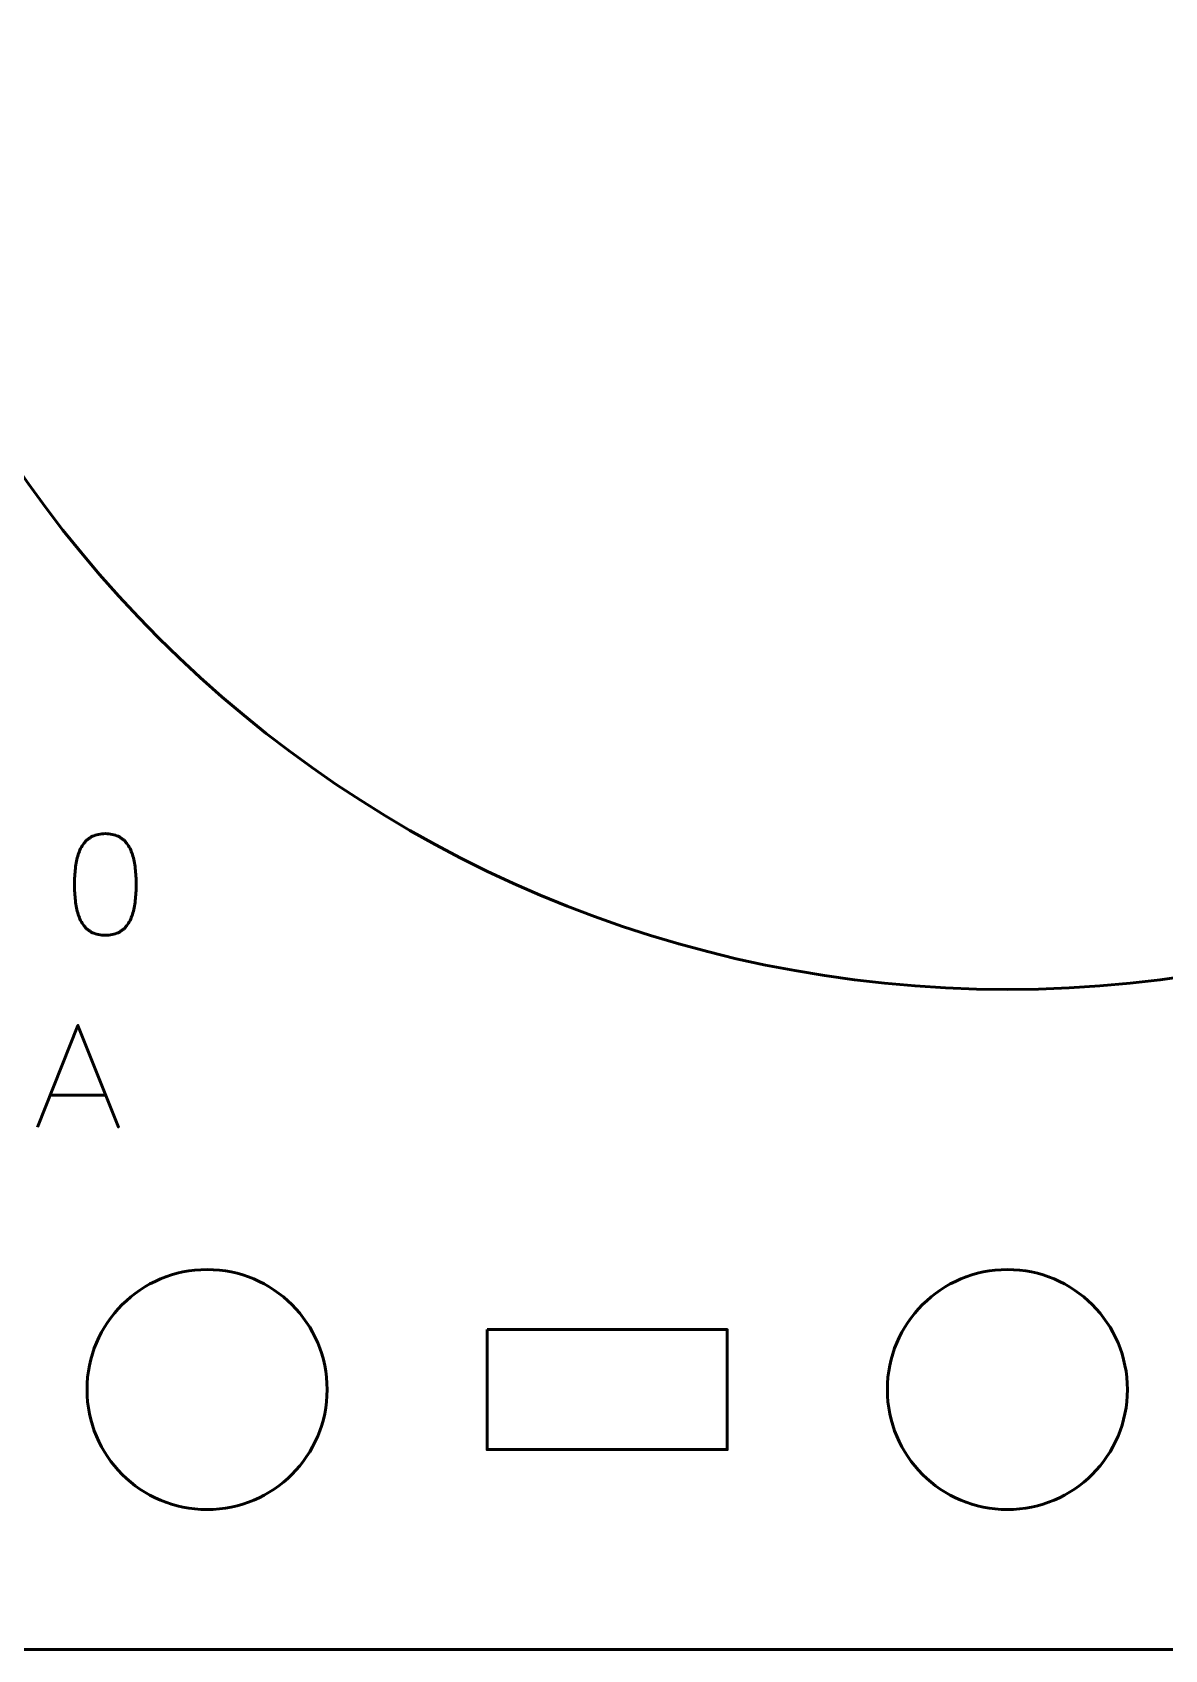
# Model space of a CAD drawing. Header units: centimetres. Extents: x -60.2 to 8, y -20.5 to 3.9.
# Drawn here: x -12.937 to -10.107, y -9.5 to -5.458 of the extents above; entities that cross this region are included whole.
import ezdxf

# ---------------------------------------------------------------- set-up
doc = ezdxf.new("R2010")
doc.units = ezdxf.units.CM
doc.header["$MEASUREMENT"] = 0
doc.layers.add('Layer 1', color=7, linetype='Continuous')

msp = doc.modelspace()

# ---------------------------------------------------------------- linework, layer by layer
at = {"layer": 'Layer 1', "color": 250, "lineweight": 53}
msp.add_ellipse((-10.5, -4.85), major_axis=(0, 3), ratio=1, dxfattribs=at)
at = {"layer": 'Layer 1', "lineweight": 53}
for points, knots in [([(-14.64994, -0.19994), (-14.64994, -0.19994), (-6.35004, -0.19994), (-6.35004, -0.19994), (-6.35004, -0.19994), (-6.07304, -0.19994), (-5.84994, -0.42304), (-5.84994, -0.70004), (-5.84994, -0.70004), (-5.84994, -0.70004), (-5.84994, -8.99994), (-5.84994, -8.99994), (-5.84994, -8.99994), (-5.84994, -9.27694), (-6.07304, -9.50004), (-6.35004, -9.50004), (-6.35004, -9.50004), (-6.35004, -9.50004), (-14.64994, -9.50004), (-14.64994, -9.50004), (-14.64994, -9.50004), (-14.92694, -9.50004), (-15.15004, -9.27694), (-15.15004, -8.99994), (-15.15004, -8.99994), (-15.15004, -8.99994), (-15.15004, -0.70004), (-15.15004, -0.70004), (-15.15004, -0.70004), (-15.15004, -0.42304), (-14.92694, -0.19994), (-14.64994, -0.19994)], [0, 0, 0, 0, 0.125, 0.125, 0.125, 0.125, 0.25, 0.25, 0.25, 0.25, 0.375, 0.375, 0.375, 0.375, 0.5, 0.5, 0.5, 0.5, 0.625, 0.625, 0.625, 0.625, 0.75, 0.75, 0.75, 0.75, 0.875, 0.875, 0.875, 0.875, 1, 1, 1, 1]), ([(-12.19993, -8.85001), (-12.19993, -9.01564), (-12.33431, -9.15001), (-12.49994, -9.15001), (-12.49994, -9.15001), (-12.66571, -9.15001), (-12.79994, -9.01564), (-12.79994, -8.85001), (-12.79994, -8.85001), (-12.79994, -8.68424), (-12.66571, -8.55001), (-12.49994, -8.55001), (-12.49994, -8.55001), (-12.33431, -8.55001), (-12.19993, -8.68424), (-12.19993, -8.85001)], [0, 0, 0, 0, 0.25, 0.25, 0.25, 0.25, 0.5, 0.5, 0.5, 0.5, 0.75, 0.75, 0.75, 0.75, 1, 1, 1, 1]), ([(-10.20001, -8.85001), (-10.20001, -9.01564), (-10.33435, -9.15001), (-10.5, -9.15001), (-10.5, -9.15001), (-10.66563, -9.15001), (-10.80001, -9.01564), (-10.80001, -8.85001), (-10.80001, -8.85001), (-10.80001, -8.68424), (-10.66563, -8.55001), (-10.5, -8.55001), (-10.5, -8.55001), (-10.33435, -8.55001), (-10.20001, -8.68424), (-10.20001, -8.85001)], [0, 0, 0, 0, 0.25, 0.25, 0.25, 0.25, 0.5, 0.5, 0.5, 0.5, 0.75, 0.75, 0.75, 0.75, 1, 1, 1, 1]), ([(-11.80003, -8.69994), (-11.80003, -8.69994), (-11.20002, -8.69994), (-11.20002, -8.69994), (-11.20002, -8.69994), (-11.20002, -8.69994), (-11.20002, -8.99994), (-11.20002, -8.99994), (-11.20002, -8.99994), (-11.20002, -8.99994), (-11.80003, -8.99994), (-11.80003, -8.99994), (-11.80003, -8.99994), (-11.80003, -8.99994), (-11.80003, -8.69994), (-11.80003, -8.69994)], [0, 0, 0, 0, 0.25, 0.25, 0.25, 0.25, 0.5, 0.5, 0.5, 0.5, 0.75, 0.75, 0.75, 0.75, 1, 1, 1, 1])]:
    msp.add_open_spline(points, degree=3, knots=knots, dxfattribs=at)
at = {"layer": 'Layer 1', "color": 30, "lineweight": 53}
for points, knots in [([(-12.75422, -7.71476), (-12.74188, -7.7147), (-12.73123, -7.71253), (-12.72236, -7.70829), (-12.72236, -7.70829), (-12.71354, -7.70406), (-12.70619, -7.698), (-12.70031, -7.6903), (-12.70031, -7.6903), (-12.69449, -7.68254), (-12.6899, -7.67337), (-12.68649, -7.66278), (-12.68649, -7.66278), (-12.68314, -7.6522), (-12.68073, -7.64062), (-12.67938, -7.62792), (-12.67938, -7.62792), (-12.67796, -7.61522), (-12.67726, -7.60187), (-12.67732, -7.58776), (-12.67732, -7.58776), (-12.67726, -7.57371), (-12.67796, -7.56036), (-12.67938, -7.54772), (-12.67938, -7.54772), (-12.68073, -7.53508), (-12.68314, -7.52344), (-12.68649, -7.51285), (-12.68649, -7.51285), (-12.6899, -7.50233), (-12.69449, -7.49316), (-12.70031, -7.48534), (-12.70031, -7.48534), (-12.70619, -7.47757), (-12.71354, -7.47152), (-12.72236, -7.46728), (-12.72236, -7.46728), (-12.73123, -7.46299), (-12.74188, -7.46082), (-12.75422, -7.46076), (-12.75422, -7.46076), (-12.76657, -7.46082), (-12.77721, -7.46299), (-12.78609, -7.46728), (-12.78609, -7.46728), (-12.79491, -7.47152), (-12.80226, -7.47757), (-12.80814, -7.48534), (-12.80814, -7.48534), (-12.81396, -7.49316), (-12.81855, -7.50233), (-12.82196, -7.51285), (-12.82196, -7.51285), (-12.82531, -7.52344), (-12.82772, -7.53508), (-12.82907, -7.54772), (-12.82907, -7.54772), (-12.83048, -7.56036), (-12.83119, -7.57371), (-12.83113, -7.58776), (-12.83113, -7.58776), (-12.83119, -7.60187), (-12.83048, -7.61522), (-12.82907, -7.62792), (-12.82907, -7.62792), (-12.82772, -7.64062), (-12.82531, -7.6522), (-12.82196, -7.66278), (-12.82196, -7.66278), (-12.81855, -7.67337), (-12.81396, -7.68254), (-12.80814, -7.6903), (-12.80814, -7.6903), (-12.80226, -7.698), (-12.79491, -7.70406), (-12.78609, -7.70829), (-12.78609, -7.70829), (-12.77721, -7.71253), (-12.76657, -7.7147), (-12.75422, -7.71476)], [0, 0, 0, 0, 0.05, 0.05, 0.05, 0.05, 0.1, 0.1, 0.1, 0.1, 0.15, 0.15, 0.15, 0.15, 0.2, 0.2, 0.2, 0.2, 0.25, 0.25, 0.25, 0.25, 0.3, 0.3, 0.3, 0.3, 0.35, 0.35, 0.35, 0.35, 0.4, 0.4, 0.4, 0.4, 0.45, 0.45, 0.45, 0.45, 0.5, 0.5, 0.5, 0.5, 0.55, 0.55, 0.55, 0.55, 0.6, 0.6, 0.6, 0.6, 0.65, 0.65, 0.65, 0.65, 0.7, 0.7, 0.7, 0.7, 0.75, 0.75, 0.75, 0.75, 0.8, 0.8, 0.8, 0.8, 0.85, 0.85, 0.85, 0.85, 0.9, 0.9, 0.9, 0.9, 0.95, 0.95, 0.95, 0.95, 1, 1, 1, 1]), ([(-12.75422, -7.71476), (-12.74188, -7.7147), (-12.73123, -7.71253), (-12.72236, -7.70829), (-12.72236, -7.70829), (-12.71354, -7.70406), (-12.70619, -7.698), (-12.70031, -7.6903), (-12.70031, -7.6903), (-12.69449, -7.68254), (-12.6899, -7.67337), (-12.68649, -7.66278), (-12.68649, -7.66278), (-12.68314, -7.6522), (-12.68073, -7.64062), (-12.67938, -7.62792), (-12.67938, -7.62792), (-12.67796, -7.61522), (-12.67726, -7.60187), (-12.67732, -7.58776), (-12.67732, -7.58776), (-12.67726, -7.57371), (-12.67796, -7.56036), (-12.67938, -7.54772), (-12.67938, -7.54772), (-12.68073, -7.53508), (-12.68314, -7.52344), (-12.68649, -7.51285), (-12.68649, -7.51285), (-12.6899, -7.50233), (-12.69449, -7.49316), (-12.70031, -7.48534), (-12.70031, -7.48534), (-12.70619, -7.47757), (-12.71354, -7.47152), (-12.72236, -7.46728), (-12.72236, -7.46728), (-12.73123, -7.46299), (-12.74188, -7.46082), (-12.75422, -7.46076), (-12.75422, -7.46076), (-12.76657, -7.46082), (-12.77721, -7.46299), (-12.78609, -7.46728), (-12.78609, -7.46728), (-12.79491, -7.47152), (-12.80226, -7.47757), (-12.80814, -7.48534), (-12.80814, -7.48534), (-12.81396, -7.49316), (-12.81855, -7.50233), (-12.82196, -7.51285), (-12.82196, -7.51285), (-12.82531, -7.52344), (-12.82772, -7.53508), (-12.82907, -7.54772), (-12.82907, -7.54772), (-12.83048, -7.56036), (-12.83119, -7.57371), (-12.83113, -7.58776), (-12.83113, -7.58776), (-12.83119, -7.60187), (-12.83048, -7.61522), (-12.82907, -7.62792), (-12.82907, -7.62792), (-12.82772, -7.64062), (-12.82531, -7.6522), (-12.82196, -7.66278), (-12.82196, -7.66278), (-12.81855, -7.67337), (-12.81396, -7.68254), (-12.80814, -7.6903), (-12.80814, -7.6903), (-12.80226, -7.698), (-12.79491, -7.70406), (-12.78609, -7.70829), (-12.78609, -7.70829), (-12.77721, -7.71253), (-12.76657, -7.7147), (-12.75422, -7.71476)], [0, 0, 0, 0, 0.05, 0.05, 0.05, 0.05, 0.1, 0.1, 0.1, 0.1, 0.15, 0.15, 0.15, 0.15, 0.2, 0.2, 0.2, 0.2, 0.25, 0.25, 0.25, 0.25, 0.3, 0.3, 0.3, 0.3, 0.35, 0.35, 0.35, 0.35, 0.4, 0.4, 0.4, 0.4, 0.45, 0.45, 0.45, 0.45, 0.5, 0.5, 0.5, 0.5, 0.55, 0.55, 0.55, 0.55, 0.6, 0.6, 0.6, 0.6, 0.65, 0.65, 0.65, 0.65, 0.7, 0.7, 0.7, 0.7, 0.75, 0.75, 0.75, 0.75, 0.8, 0.8, 0.8, 0.8, 0.85, 0.85, 0.85, 0.85, 0.9, 0.9, 0.9, 0.9, 0.95, 0.95, 0.95, 0.95, 1, 1, 1, 1]), ([(-12.92355, -8.19418), (-12.92355, -8.19418), (-12.82265, -7.93983), (-12.82265, -7.93983), (-12.82265, -7.93983), (-12.82265, -7.93983), (-12.72141, -8.19418), (-12.72141, -8.19418), (-12.72141, -8.19418), (-12.72141, -8.19418), (-12.82265, -7.93983), (-12.82265, -7.93983), (-12.82265, -7.93983), (-12.82265, -7.93983), (-12.92355, -8.19418), (-12.92355, -8.19418)], [0, 0, 0, 0, 0.25, 0.25, 0.25, 0.25, 0.5, 0.5, 0.5, 0.5, 0.75, 0.75, 0.75, 0.75, 1, 1, 1, 1]), ([(-12.8918, -8.1141), (-12.8918, -8.1141), (-12.75351, -8.1141), (-12.75351, -8.1141), (-12.75351, -8.1141), (-12.75351, -8.1141), (-12.8918, -8.1141), (-12.8918, -8.1141)], [0, 0, 0, 0, 0.5, 0.5, 0.5, 0.5, 1, 1, 1, 1])]:
    msp.add_open_spline(points, degree=3, knots=knots, dxfattribs=at)

doc.saveas('drawing.dxf')
